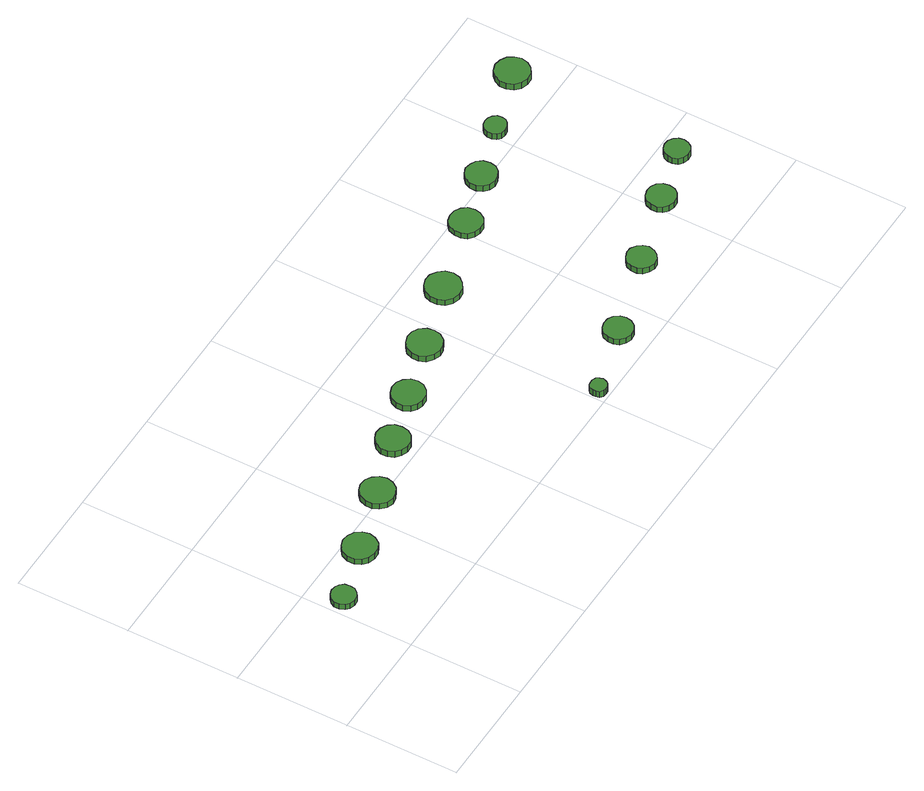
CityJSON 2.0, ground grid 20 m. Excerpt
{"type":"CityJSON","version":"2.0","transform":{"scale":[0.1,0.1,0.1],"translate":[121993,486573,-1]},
"CityObjects":{
"tree1":{"type":"SolitaryVegetationObject","attributes":{"function":"something"},"geometry":[{"type":"MultiSurface","lod":"1","boundaries":[[[0,1,2,3,4,5,6,7,8,9,10,11,12,13,14]],[[15,16,17,18,19,20,21,22,23,24,25,26,27,28,29]],[[0,29,28,1]],[[1,28,27,2]],[[2,27,26,3]],[[3,26,25,4]],[[4,25,24,5]],[[5,24,23,6]],[[6,23,22,7]],[[7,22,21,8]],[[8,21,20,9]],[[9,20,19,10]],[[10,19,18,11]],[[11,18,17,12]],[[12,17,16,13]],[[13,16,15,14]],[[14,15,29,0]]]}]},
"tree2":{"type":"SolitaryVegetationObject","attributes":{"function":"something"},"geometry":[{"type":"MultiSurface","lod":"1","boundaries":[[[30,31,32,33,34,35,36,37,38,39,40,41,42,43,44]],[[45,46,47,48,49,50,51,52,53,54,55,56,57,58,59]],[[30,59,58,31]],[[31,58,57,32]],[[32,57,56,33]],[[33,56,55,34]],[[34,55,54,35]],[[35,54,53,36]],[[36,53,52,37]],[[37,52,51,38]],[[38,51,50,39]],[[39,50,49,40]],[[40,49,48,41]],[[41,48,47,42]],[[42,47,46,43]],[[43,46,45,44]],[[44,45,59,30]]]}]},
"tree3":{"type":"SolitaryVegetationObject","attributes":{"function":"something"},"geometry":[{"type":"MultiSurface","lod":"1","boundaries":[[[60,61,62,63,64,65,66,67,68,69,70,71,72,73,74]],[[75,76,77,78,79,80,81,82,83,84,85,86,87,88,89]],[[60,89,88,61]],[[61,88,87,62]],[[62,87,86,63]],[[63,86,85,64]],[[64,85,84,65]],[[65,84,83,66]],[[66,83,82,67]],[[67,82,81,68]],[[68,81,80,69]],[[69,80,79,70]],[[70,79,78,71]],[[71,78,77,72]],[[72,77,76,73]],[[73,76,75,74]],[[74,75,89,60]]]}]},
"tree4":{"type":"SolitaryVegetationObject","attributes":{"function":"something"},"geometry":[{"type":"MultiSurface","lod":"1","boundaries":[[[90,91,92,93,94,95,96,97,98,99,100,101,102,103,104]],[[105,106,107,108,109,110,111,112,113,114,115,116,117,118,119]],[[90,119,118,91]],[[91,118,117,92]],[[92,117,116,93]],[[93,116,115,94]],[[94,115,114,95]],[[95,114,113,96]],[[96,113,112,97]],[[97,112,111,98]],[[98,111,110,99]],[[99,110,109,100]],[[100,109,108,101]],[[101,108,107,102]],[[102,107,106,103]],[[103,106,105,104]],[[104,105,119,90]]]}]},
"tree5":{"type":"SolitaryVegetationObject","attributes":{"function":"something"},"geometry":[{"type":"MultiSurface","lod":"1","boundaries":[[[120,121,122,123,124,125,126,127,128,129,130,131,132,133,134]],[[135,136,137,138,139,140,141,142,143,144,145,146,147,148,149]],[[120,149,148,121]],[[121,148,147,122]],[[122,147,146,123]],[[123,146,145,124]],[[124,145,144,125]],[[125,144,143,126]],[[126,143,142,127]],[[127,142,141,128]],[[128,141,140,129]],[[129,140,139,130]],[[130,139,138,131]],[[131,138,137,132]],[[132,137,136,133]],[[133,136,135,134]],[[134,135,149,120]]]}]},
"tree6":{"type":"SolitaryVegetationObject","attributes":{"function":"something"},"geometry":[{"type":"MultiSurface","lod":"1","boundaries":[[[150,151,152,153,154,155,156,157,158,159,160,161,162,163,164]],[[165,166,167,168,169,170,171,172,173,174,175,176,177,178,179]],[[150,179,178,151]],[[151,178,177,152]],[[152,177,176,153]],[[153,176,175,154]],[[154,175,174,155]],[[155,174,173,156]],[[156,173,172,157]],[[157,172,171,158]],[[158,171,170,159]],[[159,170,169,160]],[[160,169,168,161]],[[161,168,167,162]],[[162,167,166,163]],[[163,166,165,164]],[[164,165,179,150]]]}]},
"tree7":{"type":"SolitaryVegetationObject","attributes":{"function":"something"},"geometry":[{"type":"MultiSurface","lod":"1","boundaries":[[[180,181,182,183,184,185,186,187,188,189,190,191,192,193,194]],[[195,196,197,198,199,200,201,202,203,204,205,206,207,208,209]],[[180,209,208,181]],[[181,208,207,182]],[[182,207,206,183]],[[183,206,205,184]],[[184,205,204,185]],[[185,204,203,186]],[[186,203,202,187]],[[187,202,201,188]],[[188,201,200,189]],[[189,200,199,190]],[[190,199,198,191]],[[191,198,197,192]],[[192,197,196,193]],[[193,196,195,194]],[[194,195,209,180]]]}]},
"tree8":{"type":"SolitaryVegetationObject","attributes":{"function":"something"},"geometry":[{"type":"MultiSurface","lod":"1","boundaries":[[[210,211,212,213,214,215,216,217,218,219,220,221,222,223,224]],[[225,226,227,228,229,230,231,232,233,234,235,236,237,238,239]],[[210,239,238,211]],[[211,238,237,212]],[[212,237,236,213]],[[213,236,235,214]],[[214,235,234,215]],[[215,234,233,216]],[[216,233,232,217]],[[217,232,231,218]],[[218,231,230,219]],[[219,230,229,220]],[[220,229,228,221]],[[221,228,227,222]],[[222,227,226,223]],[[223,226,225,224]],[[224,225,239,210]]]}]},
"tree9":{"type":"SolitaryVegetationObject","attributes":{"function":"something"},"geometry":[{"type":"MultiSurface","lod":"1","boundaries":[[[240,241,242,243,244,245,246,247,248,249,250,251,252,253,254]],[[255,256,257,258,259,260,261,262,263,264,265,266,267,268,269]],[[240,269,268,241]],[[241,268,267,242]],[[242,267,266,243]],[[243,266,265,244]],[[244,265,264,245]],[[245,264,263,246]],[[246,263,262,247]],[[247,262,261,248]],[[248,261,260,249]],[[249,260,259,250]],[[250,259,258,251]],[[251,258,257,252]],[[252,257,256,253]],[[253,256,255,254]],[[254,255,269,240]]]}]},
"tree10":{"type":"SolitaryVegetationObject","attributes":{"function":"something"},"geometry":[{"type":"MultiSurface","lod":"1","boundaries":[[[270,271,272,273,274,275,276,277,278,279,280,281,282,283,284]],[[285,286,287,288,289,290,291,292,293,294,295,296,297,298,299]],[[270,299,298,271]],[[271,298,297,272]],[[272,297,296,273]],[[273,296,295,274]],[[274,295,294,275]],[[275,294,293,276]],[[276,293,292,277]],[[277,292,291,278]],[[278,291,290,279]],[[279,290,289,280]],[[280,289,288,281]],[[281,288,287,282]],[[282,287,286,283]],[[283,286,285,284]],[[284,285,299,270]]]}]},
"tree11":{"type":"SolitaryVegetationObject","attributes":{"function":"something"},"geometry":[{"type":"MultiSurface","lod":"1","boundaries":[[[300,301,302,303,304,305,306,307,308,309,310,311,312,313,314]],[[315,316,317,318,319,320,321,322,323,324,325,326,327,328,329]],[[300,329,328,301]],[[301,328,327,302]],[[302,327,326,303]],[[303,326,325,304]],[[304,325,324,305]],[[305,324,323,306]],[[306,323,322,307]],[[307,322,321,308]],[[308,321,320,309]],[[309,320,319,310]],[[310,319,318,311]],[[311,318,317,312]],[[312,317,316,313]],[[313,316,315,314]],[[314,315,329,300]]]}]},
"tree12":{"type":"SolitaryVegetationObject","attributes":{"function":"something"},"geometry":[{"type":"MultiSurface","lod":"1","boundaries":[[[330,331,332,333,334,335,336,337,338,339,340,341,342,343,344]],[[345,346,347,348,349,350,351,352,353,354,355,356,357,358,359]],[[330,359,358,331]],[[331,358,357,332]],[[332,357,356,333]],[[333,356,355,334]],[[334,355,354,335]],[[335,354,353,336]],[[336,353,352,337]],[[337,352,351,338]],[[338,351,350,339]],[[339,350,349,340]],[[340,349,348,341]],[[341,348,347,342]],[[342,347,346,343]],[[343,346,345,344]],[[344,345,359,330]]]}]},
"tree13":{"type":"SolitaryVegetationObject","attributes":{"function":"something"},"geometry":[{"type":"MultiSurface","lod":"1","boundaries":[[[360,361,362,363,364,365,366,367,368,369,370,371,372,373,374]],[[375,376,377,378,379,380,381,382,383,384,385,386,387,388,389]],[[360,389,388,361]],[[361,388,387,362]],[[362,387,386,363]],[[363,386,385,364]],[[364,385,384,365]],[[365,384,383,366]],[[366,383,382,367]],[[367,382,381,368]],[[368,381,380,369]],[[369,380,379,370]],[[370,379,378,371]],[[371,378,377,372]],[[372,377,376,373]],[[373,376,375,374]],[[374,375,389,360]]]}]},
"tree14":{"type":"SolitaryVegetationObject","attributes":{"function":"something"},"geometry":[{"type":"MultiSurface","lod":"1","boundaries":[[[390,391,392,393,394,395,396,397,398,399,400,401,402,403,404]],[[405,406,407,408,409,410,411,412,413,414,415,416,417,418,419]],[[390,419,418,391]],[[391,418,417,392]],[[392,417,416,393]],[[393,416,415,394]],[[394,415,414,395]],[[395,414,413,396]],[[396,413,412,397]],[[397,412,411,398]],[[398,411,410,399]],[[399,410,409,400]],[[400,409,408,401]],[[401,408,407,402]],[[402,407,406,403]],[[403,406,405,404]],[[404,405,419,390]]]}]},
"tree15":{"type":"SolitaryVegetationObject","attributes":{"function":"something"},"geometry":[{"type":"MultiSurface","lod":"1","boundaries":[[[420,421,422,423,424,425,426,427,428,429,430,431,432,433,434]],[[435,436,437,438,439,440,441,442,443,444,445,446,447,448,449]],[[420,449,448,421]],[[421,448,447,422]],[[422,447,446,423]],[[423,446,445,424]],[[424,445,444,425]],[[425,444,443,426]],[[426,443,442,427]],[[427,442,441,428]],[[428,441,440,429]],[[429,440,439,430]],[[430,439,438,431]],[[431,438,437,432]],[[432,437,436,433]],[[433,436,435,434]],[[434,435,449,420]]]}]},
"tree16":{"type":"SolitaryVegetationObject","attributes":{"function":"something"},"geometry":[{"type":"MultiSurface","lod":"1","boundaries":[[[450,451,452,453,454,455,456,457,458,459,460,461,462,463,464]],[[465,466,467,468,469,470,471,472,473,474,475,476,477,478,479]],[[450,479,478,451]],[[451,478,477,452]],[[452,477,476,453]],[[453,476,475,454]],[[454,475,474,455]],[[455,474,473,456]],[[456,473,472,457]],[[457,472,471,458]],[[458,471,470,459]],[[459,470,469,460]],[[460,469,468,461]],[[461,468,467,462]],[[462,467,466,463]],[[463,466,465,464]],[[464,465,479,450]]]}]}
},
"vertices":[
[51,141,17],[50,150,17],[44,157,17],[37,161,17],[28,162,17],[19,159,17],[13,153,17],[9,145,17],[9,136,17],[13,128,17],[19,122,17],[28,119,17],[37,120,17],[44,125,17],[50,132,17],[50,132,5],[44,125,5],[37,120,5],[28,119,5],[19,122,5],[13,128,5],[9,136,5],[9,145,5],[13,153,5],[19,159,5],[28,162,5],[37,161,5],[44,157,5],[50,150,5],[51,141,5],
[163,171,17],[160,183,17],[153,193,17],[142,199,17],[130,201,17],[118,197,17],[109,189,17],[104,177,17],[104,165,17],[109,154,17],[118,146,17],[130,142,17],[142,143,17],[153,149,17],[160,159,17],[160,159,5],[153,149,5],[142,143,5],[130,142,5],[118,146,5],[109,154,5],[104,165,5],[104,177,5],[109,189,5],[118,197,5],[130,201,5],[142,199,5],[153,193,5],[160,183,5],[163,171,5],
[279,207,17],[276,219,17],[269,229,17],[258,236,17],[246,237,17],[234,233,17],[225,225,17],[220,213,17],[220,201,17],[225,190,17],[234,181,17],[246,177,17],[258,179,17],[269,185,17],[276,195,17],[276,195,5],[269,185,5],[258,179,5],[246,177,5],[234,181,5],[225,190,5],[220,201,5],[220,213,5],[225,225,5],[234,233,5],[246,237,5],[258,236,5],[269,229,5],[276,219,5],[279,207,5],
[385,242,18],[383,254,18],[376,264,18],[365,270,18],[353,271,18],[342,267,18],[333,259,18],[328,248,18],[328,236,18],[333,225,18],[342,217,18],[353,213,18],[365,214,18],[376,220,18],[383,230,18],[383,230,5],[376,220,5],[365,214,5],[353,213,5],[342,217,5],[333,225,5],[328,236,5],[328,248,5],[333,259,5],[342,267,5],[353,271,5],[365,270,5],[376,264,5],[383,254,5],[385,242,5],
[482,270,18],[480,282,18],[472,292,18],[462,298,18],[450,299,18],[439,295,18],[430,287,18],[425,276,18],[425,264,18],[430,253,18],[439,245,18],[450,242,18],[462,243,18],[472,249,18],[480,259,18],[480,259,5],[472,249,5],[462,243,5],[450,242,5],[439,245,5],[430,253,5],[425,264,5],[425,276,5],[430,287,5],[439,295,5],[450,299,5],[462,298,5],[472,292,5],[480,282,5],[482,270,5],
[634,20,18],[632,26,18],[629,31,18],[623,34,18],[617,34,18],[612,33,18],[607,29,18],[605,23,18],[605,17,18],[607,11,18],[612,7,18],[617,6,18],[623,6,18],[629,9,18],[632,14,18],[632,14,5],[629,9,5],[623,6,5],[617,6,5],[612,7,5],[607,11,5],[605,17,5],[605,23,5],[607,29,5],[612,33,5],[617,34,5],[623,34,5],[629,31,5],[632,26,5],[634,20,5],
[589,303,17],[587,315,17],[579,326,17],[568,332,17],[556,333,17],[544,329,17],[534,321,17],[529,309,17],[529,297,17],[534,285,17],[544,277,17],[556,273,17],[568,274,17],[579,280,17],[587,291,17],[587,291,5],[579,280,5],[568,274,5],[556,273,5],[544,277,5],[534,285,5],[529,297,5],[529,309,5],[534,321,5],[544,329,5],[556,333,5],[568,332,5],[579,326,5],[587,315,5],[589,303,5],
[765,55,18],[763,65,18],[757,74,18],[748,79,18],[737,80,18],[727,77,18],[719,70,18],[715,60,18],[715,50,18],[719,40,18],[727,33,18],[737,30,18],[748,31,18],[757,36,18],[763,45,18],[763,45,6],[757,36,6],[748,31,6],[737,30,6],[727,33,6],[719,40,6],[715,50,6],[715,60,6],[719,70,6],[727,77,6],[737,80,6],[748,79,6],[757,74,6],[763,65,6],[765,55,6],
[710,339,17],[707,352,17],[699,362,17],[688,369,17],[675,370,17],[663,366,17],[653,357,17],[648,345,17],[648,332,17],[653,320,17],[663,312,17],[675,308,17],[688,309,17],[699,316,17],[707,326,17],[707,326,5],[699,316,5],[688,309,5],[675,308,5],[663,312,5],[653,320,5],[648,332,5],[648,345,5],[653,357,5],[663,366,5],[675,370,5],[688,369,5],[699,362,5],[707,352,5],[710,339,5],
[915,101,17],[912,111,17],[906,119,17],[897,125,17],[887,126,17],[877,122,17],[869,115,17],[865,106,17],[865,95,17],[869,86,17],[877,79,17],[887,75,17],[897,76,17],[906,82,17],[912,90,17],[912,90,5],[906,82,5],[897,76,5],[887,75,5],[877,79,5],[869,86,5],[865,95,5],[865,106,5],[869,115,5],[877,122,5],[887,126,5],[897,125,5],[906,119,5],[912,111,5],[915,101,5],
[844,378,17],[842,390,17],[835,399,17],[825,405,17],[813,406,17],[802,403,17],[793,395,17],[789,384,17],[789,372,17],[793,361,17],[802,354,17],[813,350,17],[825,351,17],[835,357,17],[842,367,17],[842,367,6],[835,357,6],[825,351,6],[813,350,6],[802,354,6],[793,361,6],[789,372,6],[789,384,6],[793,395,6],[802,403,6],[813,406,6],[825,405,6],[835,399,6],[842,390,6],[844,378,6],
[941,407,19],[939,419,19],[932,428,19],[922,433,19],[911,435,19],[900,431,19],[892,423,19],[887,413,19],[887,402,19],[892,391,19],[900,384,19],[911,380,19],[922,382,19],[932,387,19],[939,396,19],[939,396,7],[932,387,7],[922,382,7],[911,380,7],[900,384,7],[892,391,7],[887,402,7],[887,413,7],[892,423,7],[900,431,7],[911,435,7],[922,433,7],[932,428,7],[939,419,7],[941,407,7],
[1044,140,17],[1042,150,17],[1036,159,17],[1027,164,17],[1016,165,17],[1006,162,17],[998,155,17],[994,145,17],[994,134,17],[998,125,17],[1006,118,17],[1016,115,17],[1027,116,17],[1036,121,17],[1042,129,17],[1042,129,5],[1036,121,5],[1027,116,5],[1016,115,5],[1006,118,5],[998,125,5],[994,134,5],[994,145,5],[998,155,5],[1006,162,5],[1016,165,5],[1027,164,5],[1036,159,5],[1042,150,5],[1044,140,5],
[1031,439,23],[1030,447,23],[1025,453,23],[1018,457,23],[1010,458,23],[1002,456,23],[996,450,23],[993,443,23],[993,435,23],[996,428,23],[1002,422,23],[1010,420,23],[1018,421,23],[1025,425,23],[1030,431,23],[1030,431,10],[1025,425,10],[1018,421,10],[1010,420,10],[1002,422,10],[996,428,10],[993,435,10],[993,443,10],[996,450,10],[1002,456,10],[1010,458,10],[1018,457,10],[1025,453,10],[1030,447,10],[1031,439,10],
[1139,169,18],[1137,178,18],[1132,185,18],[1124,190,18],[1115,191,18],[1106,188,18],[1099,182,18],[1096,174,18],[1096,165,18],[1099,156,18],[1106,150,18],[1115,147,18],[1124,148,18],[1132,153,18],[1137,160,18],[1137,160,5],[1132,153,5],[1124,148,5],[1115,147,5],[1106,150,5],[1099,156,5],[1096,165,5],[1096,174,5],[1099,182,5],[1106,188,5],[1115,191,5],[1124,190,5],[1132,185,5],[1137,178,5],[1139,169,5],
[1152,473,27],[1149,485,27],[1142,495,27],[1131,501,27],[1119,503,27],[1107,499,27],[1098,490,27],[1093,479,27],[1093,467,27],[1098,455,27],[1107,447,27],[1119,443,27],[1131,444,27],[1142,451,27],[1149,461,27],[1149,461,14],[1142,451,14],[1131,444,14],[1119,443,14],[1107,447,14],[1098,455,14],[1093,467,14],[1093,479,14],[1098,490,14],[1107,499,14],[1119,503,14],[1131,501,14],[1142,495,14],[1149,485,14],[1152,473,14]
]}
